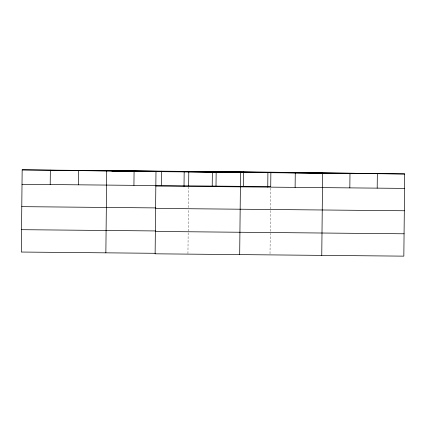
<?xml version="1.0" encoding="UTF-8"?>
<svg xmlns="http://www.w3.org/2000/svg" width="426" height="426" viewBox="0 0 426 426"><rect width="100%" height="100%" fill="white"/><g stroke="black" fill="none" stroke-linecap="round" stroke-linejoin="round"><path stroke-width="0.32" stroke-dasharray="2.13 1.6" d="M187.941 253.603L188.159 232.564M188.175 231.249L188.398 209.528M188.42 207.553L188.633 187.168M270.02 253.715L270.238 233.331M270.254 231.355L270.478 210.3M270.489 208.98L270.712 187.941"/><path stroke-width="0.64" d="M22.163 169.857L155.985 171.625L155.123 253.811L403.837 256.143L404.7 173.957L270.877 172.189L22.163 169.857L21.3 252.043L155.368 253.3M50.199 184.559L50.348 170.123M78.384 184.825L78.538 170.384M105.861 252.836L106.724 170.65L240.546 172.418L239.689 254.604M133.929 185.342L134.083 170.906M161.289 185.598L161.443 171.161M184.021 186.327L184.17 171.891M188.649 185.858L188.798 171.417L322.626 173.19L321.763 255.376M212.207 186.593L212.361 172.157M216.009 186.114L216.158 171.673M243.368 186.37L243.518 171.928M267.757 187.115L267.906 172.674M270.877 172.189L270.723 186.625L22.008 184.293M295.112 187.371L295.266 172.935M349.831 187.882L349.98 173.446M377.191 188.138L377.34 173.701M66.323 170.443L315.038 172.77M111.825 171.044L360.54 173.371M155.985 171.625L404.7 173.957M155.831 186.066L404.551 188.393M21.774 206.653L155.847 207.909M155.602 208.42L404.317 210.753M21.534 229.683L155.602 230.94M155.357 231.456L404.072 233.789"/></g></svg>
